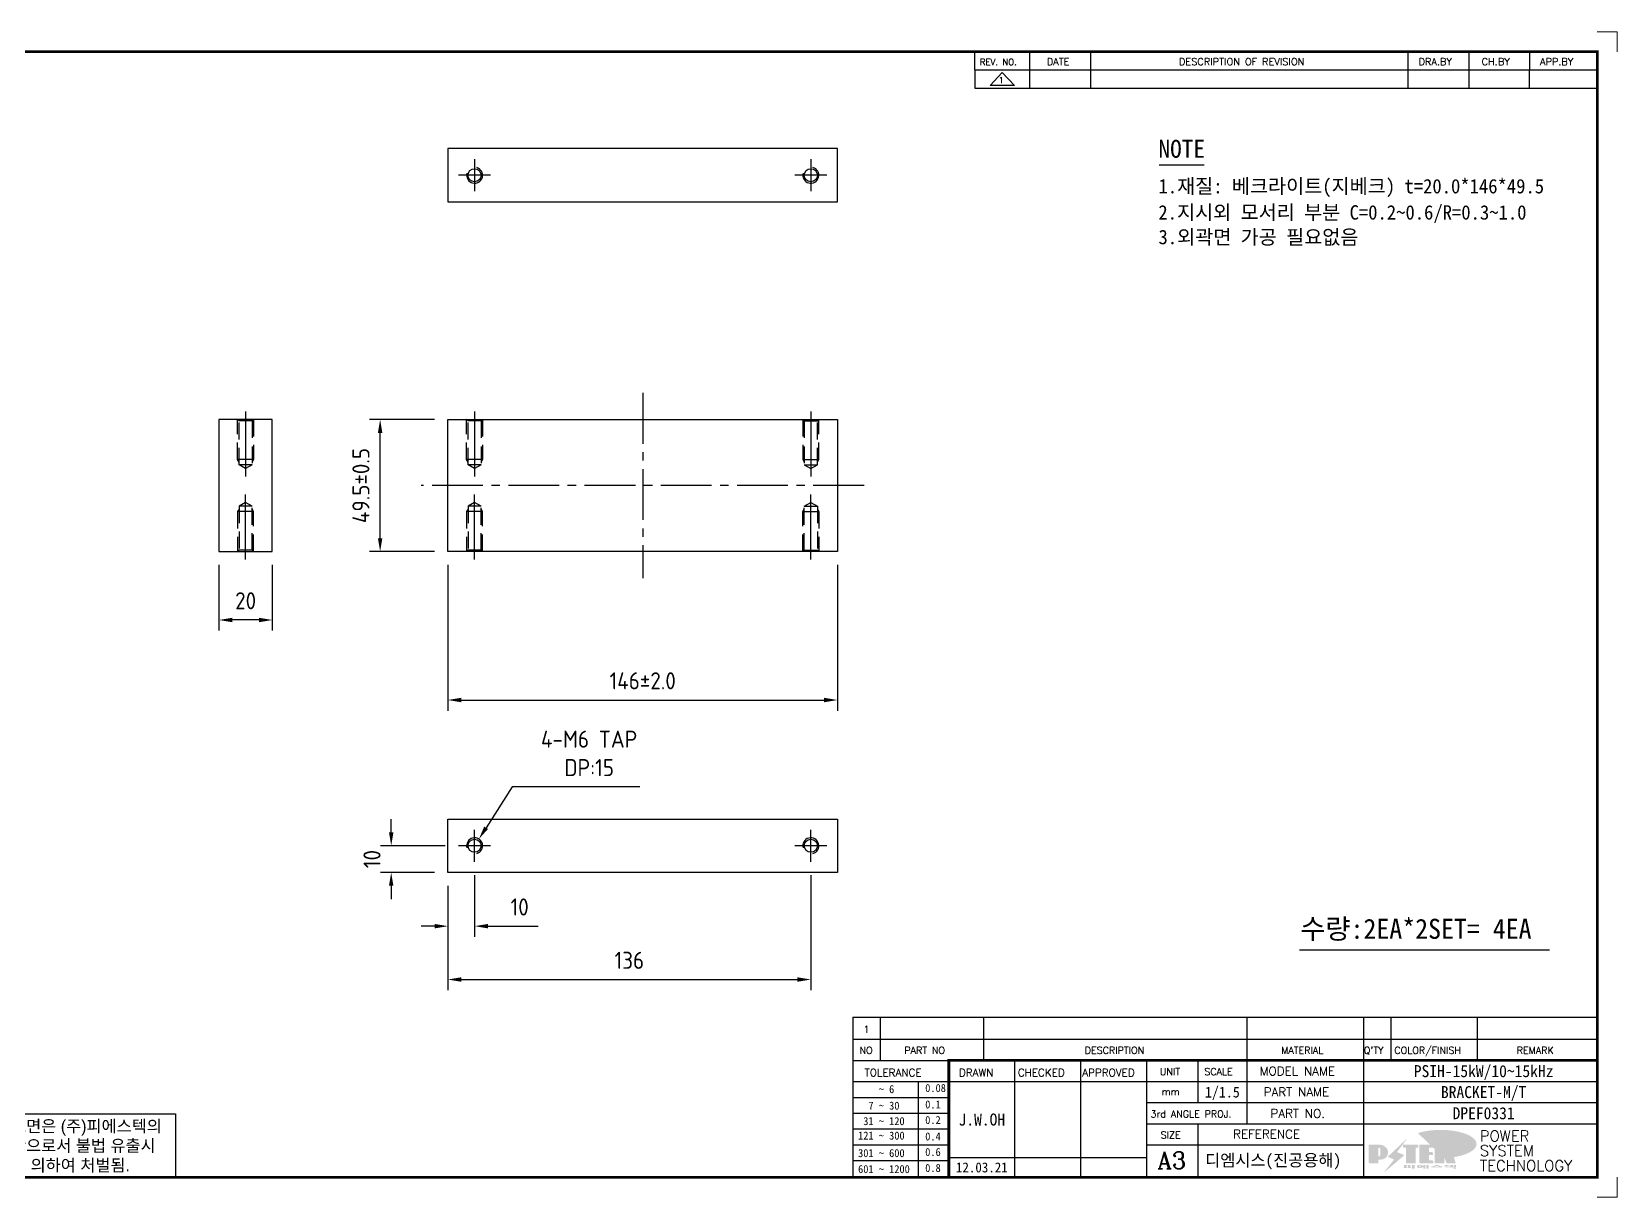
# Model space of a CAD drawing. Header units: millimetres. Extents: x 24815 to 36799, y -9299 to 5469.
# Drawn here: x 27276 to 27870, y -6029 to -5592 of the extents above; entities that cross this region are included whole.
import ezdxf
from ezdxf.enums import TextEntityAlignment as Align

# ---------------------------------------------------------------- set-up
doc = ezdxf.new("R2010")
doc.units = ezdxf.units.MM
for name, pattern in [('CENTER', [50.8, 31.75, -6.35, 6.35, -6.35]), ('CENTER2', [28.575, 19.05, -3.175, 3.175, -3.175]), ('HIDDEN', [9.525, 6.35, -3.175])]:
    doc.linetypes.add(name, pattern=pattern)
for name, color, linetype in [('CENTER', 1, 'CENTER'), ('FORMAT-1', 7, 'Continuous'), ('HIDDEN', 2, 'HIDDEN'), ('line', 3, 'Continuous'), ('THIN', 3, 'Continuous')]:
    doc.layers.add(name, color=color, linetype=linetype)
doc.styles.add('h1', font='')
doc.styles.add('HAN', font='')
doc.styles.add('RC', font='ROMANC.SHX')
doc.styles.add('ROMANT', font='romant')
doc.styles.add('RT', font='ROMANT.SHX', dxfattribs={"oblique": 15})
doc.styles.get("Standard").update_dxf_attribs({"font": 'ISOCP.SHX', "bigfont": 'WHGTXT.SHX'})
doc.styles.get('h1').set_extended_font_data('New Gulim')
doc.styles.get('HAN').set_extended_font_data('GulimChe')
doc.dimstyles.new('PS-2', dxfattribs={"dimscale": 2, "dimtxt": 3.2, "dimasz": 2.5, "dimexe": 2, "dimexo": 2.5, "dimgap": 2, "dimtad": 1, "dimtoh": 1, "dimrnd": 0.05, "dimzin": 12, "dimdsep": 46, "dimtxsty": 'Standard', "dimcen": 0, "dimclrt": 2, "dimazin": 3, "dimtfac": 1, "dimtofl": 0, "dimtmove": 0, "dimatfit": 3, "dimfxl": 0, "dimtolj": 1, "dimtzin": 0, "dimarcsym": 0})

# ---------------------------------------------------------------- blocks, each defined once
blk = doc.blocks.new('*D1281')
at = {"color": 0, "lineweight": -2}
for p, q in [((27426.69, -5737.25), (27402.28, -5737.25)), ((27406.28, -5781.75), (27406.28, -5742.25)), ((27426.69, -5786.75), (27402.28, -5786.75))]:
    blk.add_line(p, q, dxfattribs=at)
at = {"color": 0}
for points in [[(27405.45, -5742.25), (27407.11, -5742.25), (27406.28, -5737.25)], [(27405.45, -5781.75), (27407.11, -5781.75), (27406.28, -5786.75)]]:
    blk.add_solid(points, dxfattribs=at)
at = {"layer": 'Defpoints', "color": 0}
for p in [(27406.28, -5737.25), (27431.69, -5737.25), (27431.69, -5786.75)]:
    blk.add_point(p, dxfattribs=at)
at = {"color": 2, "insert": (27399.08, -5762), "char_height": 6.4, "attachment_point": 5, "rotation": 90}
blk.add_mtext('\\A1;49.5±0.5', dxfattribs=at)
blk = doc.blocks.new('*D1282')
at = {"color": 0, "lineweight": -2}
for p, q in [((27431.69, -5791.75), (27431.69, -5846.4)), ((27577.69, -5791.75), (27577.69, -5846.4)), ((27436.69, -5842.4), (27572.69, -5842.4))]:
    blk.add_line(p, q, dxfattribs=at)
at = {"color": 0}
for points in [[(27436.69, -5841.57), (27436.69, -5843.24), (27431.69, -5842.4)], [(27572.69, -5841.57), (27572.69, -5843.24), (27577.69, -5842.4)]]:
    blk.add_solid(points, dxfattribs=at)
at = {"layer": 'Defpoints', "color": 0}
for p in [(27431.69, -5786.75), (27577.69, -5786.75), (27577.69, -5842.4)]:
    blk.add_point(p, dxfattribs=at)
at = {"color": 2, "insert": (27504.69, -5835.2), "char_height": 6.4, "attachment_point": 5}
blk.add_mtext('\\A1;146±2.0', dxfattribs=at)
blk = doc.blocks.new('*D1283')
at = {"color": 0, "lineweight": -2}
for p, q in [((27431.69, -5912.03), (27431.69, -5931.18)), ((27441.69, -5908.03), (27441.69, -5931.18)), ((27426.69, -5927.18), (27421.69, -5927.18)), ((27446.69, -5927.18), (27465.45, -5927.18))]:
    blk.add_line(p, q, dxfattribs=at)
at = {"color": 0}
for points in [[(27426.69, -5926.35), (27426.69, -5928.01), (27431.69, -5927.18)], [(27446.69, -5926.35), (27446.69, -5928.01), (27441.69, -5927.18)]]:
    blk.add_solid(points, dxfattribs=at)
at = {"layer": 'Defpoints', "color": 0}
for p in [(27431.69, -5907.03), (27441.69, -5903.03), (27441.69, -5927.18)]:
    blk.add_point(p, dxfattribs=at)
at = {"color": 2, "insert": (27458.57, -5919.98), "char_height": 6.4, "attachment_point": 5}
blk.add_mtext('\\A1;10', dxfattribs=at)
blk = doc.blocks.new('*D1284')
at = {"color": 0, "lineweight": -2}
for p, q in [((27431.69, -5912.03), (27431.69, -5951.18)), ((27567.69, -5908.03), (27567.69, -5951.18)), ((27436.69, -5947.18), (27562.69, -5947.18))]:
    blk.add_line(p, q, dxfattribs=at)
at = {"color": 0}
for points in [[(27436.69, -5946.35), (27436.69, -5948.01), (27431.69, -5947.18)], [(27562.69, -5946.35), (27562.69, -5948.01), (27567.69, -5947.18)]]:
    blk.add_solid(points, dxfattribs=at)
at = {"layer": 'Defpoints', "color": 0}
for p in [(27431.69, -5907.03), (27567.69, -5903.03), (27567.69, -5947.18)]:
    blk.add_point(p, dxfattribs=at)
at = {"color": 2, "insert": (27499.69, -5939.98), "char_height": 6.4, "attachment_point": 5}
blk.add_mtext('\\A1;136', dxfattribs=at)
blk = doc.blocks.new('*D1285')
at = {"color": 0, "lineweight": -2}
for p, q in [((27410.43, -5892.03), (27410.43, -5887.03)), ((27430.69, -5897.03), (27406.43, -5897.03)), ((27426.69, -5907.03), (27406.43, -5907.03)), ((27410.43, -5912.03), (27410.43, -5917.03))]:
    blk.add_line(p, q, dxfattribs=at)
at = {"color": 0}
for points in [[(27409.6, -5892.03), (27411.26, -5892.03), (27410.43, -5897.03)], [(27409.6, -5912.03), (27411.26, -5912.03), (27410.43, -5907.03)]]:
    blk.add_solid(points, dxfattribs=at)
at = {"layer": 'Defpoints', "color": 0}
for p in [(27410.43, -5897.03), (27435.69, -5897.03), (27431.69, -5907.03)]:
    blk.add_point(p, dxfattribs=at)
at = {"color": 2, "insert": (27403.23, -5902.03), "char_height": 6.4, "attachment_point": 5, "rotation": 90}
blk.add_mtext('\\A1;10', dxfattribs=at)
blk = doc.blocks.new('*D1286')
at = {"color": 0, "lineweight": -2}
for p, q in [((27455.78, -5874.97), (27445.99, -5890.29)), ((27503.65, -5874.97), (27455.78, -5874.97))]:
    blk.add_line(p, q, dxfattribs=at)
at = {"color": 0}
blk.add_solid([(27445.29, -5889.84), (27446.7, -5890.74), (27443.3, -5894.51)], dxfattribs=at)
at = {"layer": 'Defpoints', "color": 0}
for p in [(27443.3, -5894.51), (27440.07, -5899.56)]:
    blk.add_point(p, dxfattribs=at)
at = {"color": 2, "insert": (27484.62, -5862.4), "char_height": 6.4, "attachment_point": 5}
blk.add_mtext('\\A1;4-M6 TAP\\PDP:15', dxfattribs=at)
blk = doc.blocks.new('*D1287')
at = {"color": 0, "lineweight": -2}
for p, q in [((27345.87, -5791.75), (27345.87, -5816.4)), ((27365.87, -5791.75), (27365.87, -5816.4)), ((27360.87, -5812.4), (27350.87, -5812.4))]:
    blk.add_line(p, q, dxfattribs=at)
at = {"color": 0}
for points in [[(27350.87, -5811.57), (27350.87, -5813.24), (27345.87, -5812.4)], [(27360.87, -5811.57), (27360.87, -5813.24), (27365.87, -5812.4)]]:
    blk.add_solid(points, dxfattribs=at)
at = {"layer": 'Defpoints', "color": 0}
for p in [(27345.87, -5786.75), (27365.87, -5786.75), (27345.87, -5812.4)]:
    blk.add_point(p, dxfattribs=at)
at = {"color": 2, "insert": (27355.87, -5805.2), "char_height": 6.4, "attachment_point": 5}
blk.add_mtext('\\A1;20', dxfattribs=at)
blk = doc.blocks.new('t3')
for p, q in [((0, 15.88), (46.25, 15.88)), ((0, 15.88), (0, 0)), ((46.25, 15.88), (46.25, 0)), ((0, 0), (46.25, 0))]:
    blk.add_line(p, q)
at = {"color": 1, "style": 'h1'}
for s, p in [('이도면은 (주)피에스텍의', (1.4, 11.29)), ('자산으로서 불법 유출시', (1.4, 6.41)), ('법에 의하여 처벌됨.', (1.4, 1.52))]:
    blk.add_text(s, height=3, dxfattribs=at).set_placement(p)
blk = doc.blocks.new('new LOGO')
at = {"layer": 'line'}
h = blk.add_hatch(color=253, dxfattribs=at)
edge = h.paths.add_edge_path()
edge.add_ellipse((333.9, 86.4), major_axis=(-165.9, 0), ratio=0.39426, start_angle=111.51268, end_angle=334.46902)
edge.add_ellipse((314.1, 81.2), major_axis=(-153.7, 0), ratio=0.40699, start_angle=121.30662, end_angle=327.74369, ccw=False)
edge.add_line((394, 27.8), (394.7, 25.6))
h = blk.add_hatch(color=1, dxfattribs=at)
h.paths.add_polyline_path([(41.5, 16.4), (54.3, 16.4, 1), (54.3, 82.9), (0, 82.9), (0, -0.1), (41.5, -0.1)])
h.paths.add_polyline_path([(41.5, 27.9), (41.5, 71.9), (43.6, 71.9, -0.414214), (54.6, 60.9), (54.6, 38.9, -0.414214), (43.6, 27.9)], flags=16)
h.paths.add_polyline_path([(214.7, 71.9), (227.5, 71.9), (227.5, 82.9), (159.7, 82.9), (159.7, 71.9), (172.5, 71.9), (172.5, -0.1), (214.7, -0.1)])
h.paths.add_polyline_path([(276, 37.4), (294.8, 37.4), (294.8, 49.1), (276, 49.1), (276, 71.9), (294.8, 71.9), (294.8, 82.9), (234.5, 82.9), (234.5, -0.1), (297, -0.1), (297, 10.9), (276, 10.9)])
h.paths.add_polyline_path([(347.2, 35.2), (359.7, -0.1), (400.5, -0.1), (379.6, 66.8), (399.7, 82.9), (380.6, 82.9), (347.2, 61.6), (347.2, 82.9), (305.5, 82.9), (305.5, -0.1), (347.2, -0.1)])
h = blk.add_hatch(color=250, dxfattribs=at)
h.paths.add_polyline_path([(44.5, 69.4), (46.6, 69.4, -0.129793), (52, 68, 0.221832), (43.6, 71.9), (41.5, 71.9), (41.5, 27.9), (43.6, 27.9, 0.02048), (44.5, 28)], flags=17)
h.paths.add_polyline_path([(44.5, 13.9), (57.3, 13.9, 0.72362), (77.1, 73.9, -0.679777), (54.3, 16.4), (41.5, 16.4), (41.5, -0.1), (3, -0.1), (3, -2.6), (44.5, -2.6)])
h.paths.add_polyline_path([(117.9, 14.2), (71.5, -44.4), (77.1, -39.6), (120.8, 15.6), (92, 28.9), (173.3, 106), (177.5, 111.4), (89.1, 27.6)])
h.paths.add_polyline_path([(162.7, 71.9), (162.7, 69.4), (172.5, 69.4), (172.5, 71.9)], flags=17)
h.paths.add_polyline_path([(217.7, 69.4), (230.5, 69.4), (230.5, 80.4), (227.5, 80.4), (227.5, 71.9), (214.7, 71.9), (214.7, -0.1), (175.5, -0.1), (175.5, -2.6), (217.7, -2.6)])
h.paths.add_polyline_path([(297.8, 46.6), (294.8, 46.6), (294.8, 37.4), (276, 37.4), (276, 10.9), (279, 10.9), (279, 34.9), (297.8, 34.9)])
h.paths.add_polyline_path([(300, 8.4), (297, 8.4), (297, -0.1), (237.5, -0.1), (237.5, -2.6), (300, -2.6)])
h.paths.add_polyline_path([(297.8, 80.4), (294.8, 80.4), (294.8, 71.9), (276, 71.9), (276, 49.1), (279, 49.1), (279, 69.4), (297.8, 69.4)])
h.paths.add_polyline_path([(350.2, 80.4), (347.2, 80.4), (347.2, 61.6), (350.2, 63.5)])
h.paths.add_polyline_path([(350.2, 26.7), (347.2, 35.2), (347.2, -0.1), (308.5, -0.1), (308.5, -2.6), (350.2, -2.6)])
h.paths.add_polyline_path([(402.7, 80.4), (396.5, 80.4), (379.6, 66.8), (400.5, -0.1), (361.8, -0.1), (362.7, -2.6), (403.5, -2.6), (382.6, 64.3)])
blk.add_hatch(color=5, dxfattribs=at).paths.add_polyline_path([(166.3, 35), (131, 49), (180.4, 112.7), (92, 28.9), (120.8, 15.6), (74.4, -43)])
h = blk.add_hatch(color=250, dxfattribs=at)
edge = h.paths.add_edge_path()
edge.add_ellipse((237.8, -17.6), major_axis=(-14.3, 0), ratio=0.526336, start_angle=192.2456, end_angle=269.07481)
edge.add_line((238.1, -10.1), (237.6, -10.1))
edge.add_ellipse((237.8, -17.6), major_axis=(-14.3, 0), ratio=0.526336, start_angle=270.92519, end_angle=449.07481)
edge.add_line((237.6, -25.1), (238.1, -25.1))
edge.add_ellipse((237.8, -17.6), major_axis=(-14.3, 0), ratio=0.526336, start_angle=450.92519, end_angle=527.7544)
edge.add_line((251.7, -19.2), (254.1, -19.2))
edge.add_line((254.1, -19.2), (254.1, -27.1))
edge.add_line((254.1, -27.1), (263.1, -27.1))
edge.add_line((263.1, -27.1), (263.1, -10.1))
edge.add_line((263.1, -10.1), (254.1, -10.1))
edge.add_line((254.1, -10.1), (254.1, -16))
edge.add_line((254.1, -16), (251.7, -16))
h.paths.add_polyline_path([(241, -16.4), (241, -18.7, -1), (234.4, -18.7), (234.4, -16.4, -1)], flags=16)
h.paths.add_polyline_path([(278.2, -10.1), (268.1, -10.1), (268.1, -27.1), (278.2, -27.1)])
h.paths.add_polyline_path([(310.3, -10.1), (310.3, -11.1, -0.157169), (289.3, -17.5), (294, -19.9, 0.128407), (316.3, -15.9, 0.128407), (338.6, -19.9), (343.3, -17.5, -0.157169), (322.2, -11.1), (322.2, -10.1)])
h.paths.add_polyline_path([(342.1, -25.1), (342.1, -22.3), (290.4, -22.3), (290.4, -25.1)])
h.paths.add_polyline_path([(352, -10.1), (352, -16.2, 0.414214), (354, -18.2), (378.7, -18.2), (378.7, -19.6), (390.2, -19.6), (390.2, -10.1), (378.7, -10.1), (378.7, -13.6), (374.7, -13.6), (374.7, -15.1), (378.7, -15.1), (378.7, -16.2), (364.7, -16.2), (364.7, -15.1), (371.2, -15.1), (371.2, -13.6), (364.7, -13.6), (364.7, -12.6), (374.7, -12.6), (374.7, -10.1)])
h.paths.add_polyline_path([(393.8, -10.1), (393.8, -19.6), (405, -19.6), (405, -10.1)])
h.paths.add_polyline_path([(405, -27.1), (405, -20.9), (356.8, -20.9), (356.8, -23), (391.8, -23), (391.8, -27.1)])
h.paths.add_polyline_path([(200.4, -10.1), (200.4, -22.3), (193.2, -22.3), (193.2, -12.6), (196.6, -12.6), (196.6, -10.1), (161, -10.1), (161, -12.6), (164.5, -12.6), (164.5, -22.3), (161, -22.3), (161, -25.1), (200.4, -25.1), (200.4, -27.1), (213.9, -27.1), (213.9, -10.1)])
h.paths.add_polyline_path([(182, -12.6), (175.6, -12.6), (175.6, -22.3), (182, -22.3)], flags=17)
blk = doc.blocks.new('format-3')
at = {"color": 3, "lineweight": 9}
for p, q in [((0, 286.3), (0, 291.3)), ((5, 291.3), (0, 291.3)), ((414.5, 291.3), (419.5, 291.3)), ((419.5, 286.3), (419.5, 291.3)), ((0, 5), (0, 0)), ((419.5, 5), (419.5, 0)), ((5, 0), (0, 0)), ((414.5, 0), (419.5, 0))]:
    blk.add_line(p, q, dxfattribs=at)
at = {"color": 180}
for p, q in [((258.97, 281.75), (258.97, 286.3)), ((272.71, 281.75), (272.71, 286.3)), ((287.94, 281.75), (287.94, 286.3)), ((367.22, 281.75), (367.22, 286.3)), ((382.45, 281.75), (382.45, 286.3)), ((397.61, 281.75), (397.61, 286.3)), ((258.97, 281.75), (414.5, 281.75)), ((228.5, 39.49), (228.5, 5)), ((228.5, 39.49), (414.5, 39.49)), ((235.29, 39.49), (235.29, 34.21)), ((261.24, 34.21), (261.24, 39.49)), ((326.9, 39.49), (326.9, 34.21)), ((356.11, 39.49), (356.11, 34.21)), ((362.93, 39.49), (362.93, 34.21)), ((384.48, 39.49), (384.48, 34.21)), ((228.5, 34.21), (252.48, 34.21)), ((268.96, 5), (268.96, 34.21)), ((285.45, 5), (285.45, 34.21)), ((301.94, 5), (301.94, 34.21)), ((314.72, 34.21), (314.72, 23.65)), ((326.9, 34.21), (326.9, 18.37)), ((356.11, 34.21), (356.11, 5)), ((228.5, 28.93), (252.48, 28.93)), ((244.89, 5.23), (244.89, 28.93)), ((252.48, 28.93), (414.5, 28.93)), ((228.5, 24.98), (252.48, 24.98)), ((228.5, 21.03), (252.48, 21.03)), ((301.94, 23.65), (414.5, 23.65)), ((228.5, 17.08), (252.48, 17.08)), ((301.94, 18.37), (414.5, 18.37)), ((314.72, 18.37), (314.72, 5)), ((228.5, 13.13), (252.48, 13.13)), ((301.94, 13.09), (356.11, 13.09)), ((228.5, 9.18), (252.48, 9.18)), ((252.48, 9.95), (301.94, 9.95))]:
    blk.add_line(p, q, dxfattribs=at)
at = {"const_width": 0.7}
blk.add_lwpolyline([(252.48, 5), (252.48, 34.21), (414.5, 34.21)], dxfattribs=at)
at = {"layer": 'FORMAT-1', "const_width": 0.7}
blk.add_lwpolyline([(13, 5), (13, 286.3), (414.5, 286.3), (414.5, 5)], close=True, dxfattribs=at)
blk.add_blockref('t3', (13, 5))
at = {"xscale": 0.05400000000000027, "yscale": 0.05400000000000027, "zscale": 0.05400000000000027}
blk.add_blockref('new LOGO', (357.35, 8.65), dxfattribs=at)
at = {"color": 2}
for s, height, style, p in [('REV. NO.', 1.56, 'RC', (260.23, 282.95)), ('DATE', 1.788, 'RC', (276.95, 282.94)), ('DESCRIPTION OF REVISION', 1.7875, 'RC', (309.98, 282.94)), ('DRA.BY', 1.788, 'RC', (369.83, 282.94)), ('CH.BY', 1.788, 'RC', (385.59, 282.94)), ('APP.BY', 1.788, 'RC', (400.18, 282.94)), ('NO', 1.742, 'RC', (230.16, 35.83)), ('PART NO', 1.742, 'RC', (241.36, 35.83)), ('DESCRIPTION', 1.7424, 'RC', (286.43, 35.83)), ('MATERIAL', 1.742, 'RC', (335.52, 35.83)), ("Q'TY", 1.742, 'RC', (356.17, 35.83)), ('COLOR/FINISH', 1.7424, 'RC', (363.8, 35.83)), ('REMARK', 1.742, 'RC', (394.37, 35.83)), (' TOLERANCE', 1.9, 'RC', (230.11, 30.22)), ('DRAWN', 1.9, 'RC', (255, 30.22)), ('CHECKED', 1.9, 'RC', (269.71, 30.22)), ('APPROVED', 1.9, 'RC', (285.8, 30.22)), ('UNIT', 1.742, 'RC', (305.19, 30.55)), ('SCALE', 1.742, 'RC', (316.32, 30.55)), ('MODEL NAME', 2.178, 'RC', (330.12, 30.46)), ('    ~ 6', 2, 'HAN', (229.8, 26.03)), ('0.08', 2, 'HAN', (246.57, 26.31)), ('  7 ~ 30', 2, 'HAN', (229.8, 21.91)), ('0.1', 2, 'HAN', (246.57, 22.2)), ('mm', 1.742, 'RC', (305.67, 25.56)), ('PART NAME', 2.178, 'RC', (331.17, 25.24)), (' 31 ~ 120', 2, 'HAN', (229.8, 18.04)), ('0.2', 2, 'HAN', (246.57, 18.32)), ('3rd ANGLE PROJ.', 1.7424, 'RC', (302.87, 19.97)), ('PART NO.', 2.178, 'RC', (332.84, 19.85)), ('121 ~ 300', 2, 'HAN', (229.8, 14.42)), ('0.4', 2, 'HAN', (246.57, 14.2)), ('SIZE', 1.742, 'RC', (305.39, 14.71)), ('REFERENCE', 2.178, 'RC', (323.52, 14.69)), ('301 ~ 600', 2, 'HAN', (229.8, 10.04)), ('0.6', 2, 'HAN', (246.57, 10.32)), ('601 ~ 1200', 2, 'HAN', (229.8, 6.05)), ('0.8', 2, 'HAN', (246.57, 6.33))]:
    blk.add_text(s, height=height, dxfattribs=dict(at, style=style)).set_placement(p)
at = {"style": 'ROMANT'}
for s, p in [('POWER', (385.15, 13.96)), ('SYSTEM', (385.15, 10.31)), ('TECHNOLOGY', (385.15, 6.56))]:
    blk.add_text(s, height=2.7, dxfattribs=at).set_placement(p)
at = {"color": 2, "lineweight": 25, "style": 'RC'}
blk.add_text('A3', height=4.182, dxfattribs=at).set_placement((304.61, 7.14))
at = {"style": 'HAN'}
for tag, height, p in [('MODEL-NAME', 3, (386.1, 31.53)), ('PART-NAME', 3, (386.1, 26.29)), ('SCALE', 2.7, (320.81, 26.29)), ('DRA-BY', 3, (260.72, 19.44)), ('CH-BY', 3, (277.21, 19.44)), ('APP-BY', 3, (293.7, 19.44)), ('PART-NO', 3, (386.1, 21.01)), ('DRA-DATE', 2.5, (260.72, 7.47)), ('CH-DATE', 2.5, (277.21, 7.47)), ('APP-DATE', 2.5, (293.7, 7.47)), ('관련업체', 3, (333.52, 9.26))]:
    blk.add_attdef(tag, text='', height=height, dxfattribs=at).set_placement(p, align=Align.MIDDLE_CENTER)
blk = doc.blocks.new('no3')
at = {"color": 180}
for p, q in [((0, 5.5), (0, 0)), ((0, 5.5), (186, 5.5)), ((6.79, 5.5), (6.79, 0)), ((32.74, 0.11), (32.74, 5.5)), ((98.4, 5.5), (98.4, 0)), ((127.61, 5.5), (127.61, 0)), ((134.43, 5.5), (134.43, 0)), ((155.98, 5.5), (155.98, 0))]:
    blk.add_line(p, q, dxfattribs=at)
at = {"color": 2, "style": 'HAN'}
for tag, p in [('PART-NO', (19.76, 2.75)), ('MATERIAL', (111.38, 2.75)), ("Q'TY", (131.02, 2.75)), ('COLOR/FINISH', (145.2, 2.75)), ('REMARK', (170.76, 2.75))]:
    blk.add_attdef(tag, text='', height=2.9, dxfattribs=at).set_placement(p, align=Align.MIDDLE_CENTER)
blk.add_attdef('DESCRIPTION', text='', height=2.9, dxfattribs=at).set_placement((34.51, 2.75), align=Align.MIDDLE_LEFT)
at = {"color": 2, "style": 'RT', "oblique": 15}
blk.add_attdef('NO', text='', height=1.74, dxfattribs=at).set_placement((3.38, 2.51), align=Align.MIDDLE_CENTER)
blk = doc.blocks.new('re3')
at = {"color": 180}
for p, q in [((0, 0), (0, -4.55)), ((6.87, -0.64), (3.86, -3.91)), ((9.88, -3.91), (3.86, -3.91)), ((6.87, -0.64), (9.88, -3.91)), ((13.74, -4.55), (13.74, 0)), ((28.97, -4.55), (28.97, 0)), ((108.25, -4.55), (108.25, 0)), ((123.49, -4.55), (123.49, 0)), ((138.64, -4.55), (138.64, 0)), ((0, -4.55), (155.53, -4.55))]:
    blk.add_line(p, q, dxfattribs=at)
at = {"color": 2, "style": 'RC', "oblique": 15}
blk.add_attdef('REV.NO', text='', height=1.56, dxfattribs=at).set_placement((6.59, -2.56), align=Align.MIDDLE_CENTER)
blk.add_attdef('-1', text='', height=1.56, dxfattribs=at).set_placement((9.37, -1.66), align=Align.MIDDLE_LEFT)
at = {"color": 2, "style": 'HAN'}
for tag, p in [('REV.-DATE', (21.36, -2.28)), ('DRA.BY', (115.87, -2.28)), ('CH.BY', (131.07, -2.28)), ('APP.BY', (147.09, -2.28))]:
    blk.add_attdef(tag, text='', height=2.5, dxfattribs=at).set_placement(p, align=Align.MIDDLE_CENTER)
blk.add_attdef('DESCRIPTION-OF-REVISION', text='', height=2.5, dxfattribs=at).set_placement((31.61, -2.28), align=Align.MIDDLE_LEFT)

msp = doc.modelspace()

# ---------------------------------------------------------------- linework, layer by layer
at = {"color": 32}
for p, q in [((27577.688, -5635.678), (27431.688, -5635.678)), ((27431.688, -5635.678), (27431.688, -5655.678)), ((27577.688, -5655.678), (27577.688, -5635.678)), ((27431.688, -5655.678), (27577.688, -5655.678)), ((27345.873, -5737.25), (27345.873, -5786.75)), ((27365.873, -5737.25), (27345.873, -5737.25)), ((27365.873, -5786.75), (27365.873, -5737.25)), ((27345.873, -5786.75), (27365.873, -5786.75)), ((27431.688, -5907.033), (27431.688, -5887.033)), ((27431.688, -5887.033), (27577.688, -5887.033)), ((27577.688, -5887.033), (27577.688, -5907.033)), ((27577.688, -5907.033), (27431.688, -5907.033))]:
    msp.add_line(p, q, dxfattribs=at)
for p, q in [((27698.234, -5641.797), (27715.15, -5641.797)), ((27750.859, -5936.07), (27844.612, -5936.07))]:
    msp.add_line(p, q)
at = {"color": 1, "linetype": 'CENTER2'}
for p, q in [((27504.688, -5727.25), (27504.688, -5796.75)), ((27587.688, -5762), (27421.688, -5762))]:
    msp.add_line(p, q, dxfattribs=at)
at = {"color": 32}
msp.add_lwpolyline([(27431.688, -5737.25), (27577.688, -5737.25), (27577.688, -5786.75), (27431.688, -5786.75)], close=True, dxfattribs=at)
for centre in [(27441.688, -5645.678), (27567.688, -5645.678), (27441.688, -5897.033), (27567.688, -5897.033)]:
    msp.add_circle(centre, 2.459)
at = {"layer": 'CENTER'}
for p, q in [((27441.688, -5639.678), (27441.688, -5651.678)), ((27567.688, -5639.678), (27567.688, -5651.678)), ((27447.688, -5645.678), (27435.688, -5645.678)), ((27573.688, -5645.678), (27561.688, -5645.678)), ((27355.873, -5734.25), (27355.873, -5758.669)), ((27441.688, -5734.25), (27441.688, -5758.669)), ((27567.688, -5734.25), (27567.688, -5758.669)), ((27355.873, -5789.75), (27355.873, -5765.33)), ((27441.688, -5789.75), (27441.688, -5765.33)), ((27567.688, -5789.75), (27567.688, -5765.33)), ((27441.688, -5903.033), (27441.688, -5891.033)), ((27567.688, -5903.033), (27567.688, -5891.033)), ((27447.688, -5897.033), (27435.688, -5897.033)), ((27573.688, -5897.033), (27561.688, -5897.033))]:
    msp.add_line(p, q, dxfattribs=at)
at = {"layer": 'HIDDEN'}
for p, q in [((27358.873, -5752.25), (27352.873, -5752.25)), ((27444.688, -5752.25), (27438.688, -5752.25)), ((27564.688, -5752.25), (27570.688, -5752.25)), ((27358.332, -5754.25), (27353.415, -5754.25)), ((27444.146, -5754.25), (27439.229, -5754.25)), ((27565.229, -5754.25), (27570.146, -5754.25)), ((27358.332, -5769.75), (27353.415, -5769.75)), ((27444.146, -5769.75), (27439.229, -5769.75)), ((27565.229, -5769.75), (27570.146, -5769.75)), ((27358.873, -5771.75), (27352.873, -5771.75)), ((27444.688, -5771.75), (27438.688, -5771.75)), ((27564.688, -5771.75), (27570.688, -5771.75))]:
    msp.add_line(p, q, dxfattribs=at)
for points in [[(27353.415, -5753.187), (27352.873, -5752.25), (27352.873, -5737.25)], [(27358.873, -5737.25), (27358.332, -5737.791), (27353.415, -5737.791), (27352.873, -5737.25)], [(27358.332, -5737.791), (27358.332, -5754.25), (27355.873, -5755.669), (27353.415, -5754.25), (27353.415, -5737.791)], [(27358.873, -5737.25), (27358.873, -5752.25), (27358.332, -5753.187)], [(27439.229, -5753.187), (27438.688, -5752.25), (27438.688, -5737.25)], [(27444.688, -5737.25), (27444.146, -5737.791), (27439.229, -5737.791), (27438.688, -5737.25)], [(27444.146, -5737.791), (27444.146, -5754.25), (27441.688, -5755.669), (27439.229, -5754.25), (27439.229, -5737.791)], [(27444.688, -5737.25), (27444.688, -5752.25), (27444.146, -5753.187)], [(27564.688, -5737.25), (27564.688, -5752.25), (27565.229, -5753.187)], [(27564.688, -5737.25), (27565.229, -5737.791), (27570.146, -5737.791), (27570.688, -5737.25)], [(27565.229, -5737.791), (27565.229, -5754.25), (27567.688, -5755.669), (27570.146, -5754.25), (27570.146, -5737.791)], [(27570.146, -5753.187), (27570.688, -5752.25), (27570.688, -5737.25)], [(27358.332, -5786.208), (27358.332, -5769.75), (27355.873, -5768.33), (27353.415, -5769.75), (27353.415, -5786.208)], [(27444.146, -5786.208), (27444.146, -5769.75), (27441.688, -5768.33), (27439.229, -5769.75), (27439.229, -5786.208)], [(27565.229, -5786.208), (27565.229, -5769.75), (27567.688, -5768.33), (27570.146, -5769.75), (27570.146, -5786.208)], [(27353.415, -5770.812), (27352.873, -5771.75), (27352.873, -5786.75)], [(27358.873, -5786.75), (27358.873, -5771.75), (27358.332, -5770.812)], [(27439.229, -5770.812), (27438.688, -5771.75), (27438.688, -5786.75)], [(27444.688, -5786.75), (27444.688, -5771.75), (27444.146, -5770.812)], [(27564.688, -5786.75), (27564.688, -5771.75), (27565.229, -5770.812)], [(27570.146, -5770.812), (27570.688, -5771.75), (27570.688, -5786.75)], [(27358.873, -5786.75), (27358.332, -5786.208), (27353.415, -5786.208), (27352.873, -5786.75)], [(27444.688, -5786.75), (27444.146, -5786.208), (27439.229, -5786.208), (27438.688, -5786.75)], [(27564.688, -5786.75), (27565.229, -5786.208), (27570.146, -5786.208), (27570.688, -5786.75)]]:
    msp.add_lwpolyline(points, dxfattribs=at)
at = {"layer": 'THIN'}
for centre, start, end in [((27441.688, -5645.678), 165, 75), ((27567.688, -5645.678), 165, 75), ((27441.688, -5897.033), 285, 195), ((27567.688, -5897.033), 285, 195)]:
    msp.add_arc(centre, 3, start, end, dxfattribs=at)

# ---------------------------------------------------------------- block references
at = {"xscale": 1.5, "yscale": 1.5, "zscale": 1.5}
msp.add_blockref('format-3', (27240.718, -6028.816), dxfattribs=at).add_auto_attribs({'DRA-DATE': '12.03.21', 'DRA-BY': 'J.W.OH', 'MODEL-NAME': 'PSIH-15kW/10~15kHz', 'PART-NAME': 'BRACKET-M/T', 'PART-NO': 'DPEF0331', 'SCALE': '1/1.5', '관련업체': '디엠시스(진공용해)'})
ref = msp.add_blockref('re3', (27629.167, -5606.191), dxfattribs=dict(xscale=1.5, yscale=1.5, zscale=1.5))
ref.add_attrib('REV.NO', '1', dxfattribs={"color": 2, "height": 2.34, "style": 'RC'}).set_placement((27639.05, -5610.027), align=Align.MIDDLE_CENTER)
ref = msp.add_blockref('no3', (27583.468, -5969.574), dxfattribs=dict(xscale=1.5, yscale=1.5, zscale=1.5))
ref.add_attrib('NO', '1', dxfattribs={"color": 2, "height": 2.61, "style": 'RT'}).set_placement((27588.545, -5965.814), align=Align.MIDDLE_CENTER)

# ---------------------------------------------------------------- texts
at = {"color": 2, "style": 'HAN'}
for s, height, p in [('NOTE', 6.75, (27698.003, -5639.144)), ('1.재질: 베크라이트(지베크) t=20.0*146*49.5', 5.4, (27698.003, -5652.48)), ('2.지시외 모서리 부분 C=0.2~0.6/R=0.3~1.0', 5.4, (27697.971, -5662.3)), ('3.외곽면 가공 필요없음', 5.4, (27698.003, -5671.531)), ('수량:2EA*2SET= 4EA', 7.5, (27751.153, -5931.92))]:
    msp.add_text(s, height=height, dxfattribs=at).set_placement(p)

# ---------------------------------------------------------------- dimensions: what is measured, and where the dimension line sits
dim = msp.add_linear_dim(base=(27406.279, -5737.25), p1=(27431.688, -5786.75), p2=(27431.688, -5737.25), angle=90, dimstyle='PS-2', override={"dimtol": 1, "dimtp": 0.5, "dimtm": 0.5, "dimtdec": 1})
dim.commit()
dim.dimension.update_dxf_attribs({"geometry": '*D1281', "text_midpoint": (27406.279, -5762), "dimtype": 160})
for base, p1, p2, picture, middle in [((27345.873, -5812.405), (27365.873, -5786.75), (27345.873, -5786.75), '*D1287', (27355.873, -5805.204)), ((27441.688, -5927.18), (27431.688, -5907.033), (27441.688, -5903.033), '*D1283', (27458.57, -5919.98)), ((27567.688, -5947.18), (27431.688, -5907.033), (27567.688, -5903.033), '*D1284', (27499.688, -5939.98))]:
    dim = msp.add_linear_dim(base=base, p1=p1, p2=p2, dimstyle='PS-2')
    dim.commit()
    dim.dimension.update_dxf_attribs({"geometry": picture, "text_midpoint": middle})
dim = msp.add_linear_dim(base=(27577.688, -5842.405), p1=(27431.688, -5786.75), p2=(27577.688, -5786.75), dimstyle='PS-2', override={"dimgap": 2, "dimtol": 1, "dimlim": 0, "dimtp": 2, "dimtm": 2, "dimtdec": 1})
dim.commit()
dim.dimension.update_dxf_attribs({"geometry": '*D1282', "text_midpoint": (27504.688, -5835.204)})
dim = msp.add_diameter_dim_2p(p1=(27440.072, -5899.561), p2=(27443.303, -5894.505), text='4-M6 TAP\\PDP:15', dimstyle='PS-2')
dim.commit()
dim.dimension.update_dxf_attribs({"geometry": '*D1286', "text_midpoint": (27484.619, -5874.975), "dimtype": 163})
dim = msp.add_linear_dim(base=(27410.432, -5897.033), p1=(27431.688, -5907.033), p2=(27435.688, -5897.033), angle=90, dimstyle='PS-2')
dim.commit()
dim.dimension.update_dxf_attribs({"geometry": '*D1285', "text_midpoint": (27410.432, -5902.033), "dimtype": 160})

doc.saveas('drawing.dxf')
